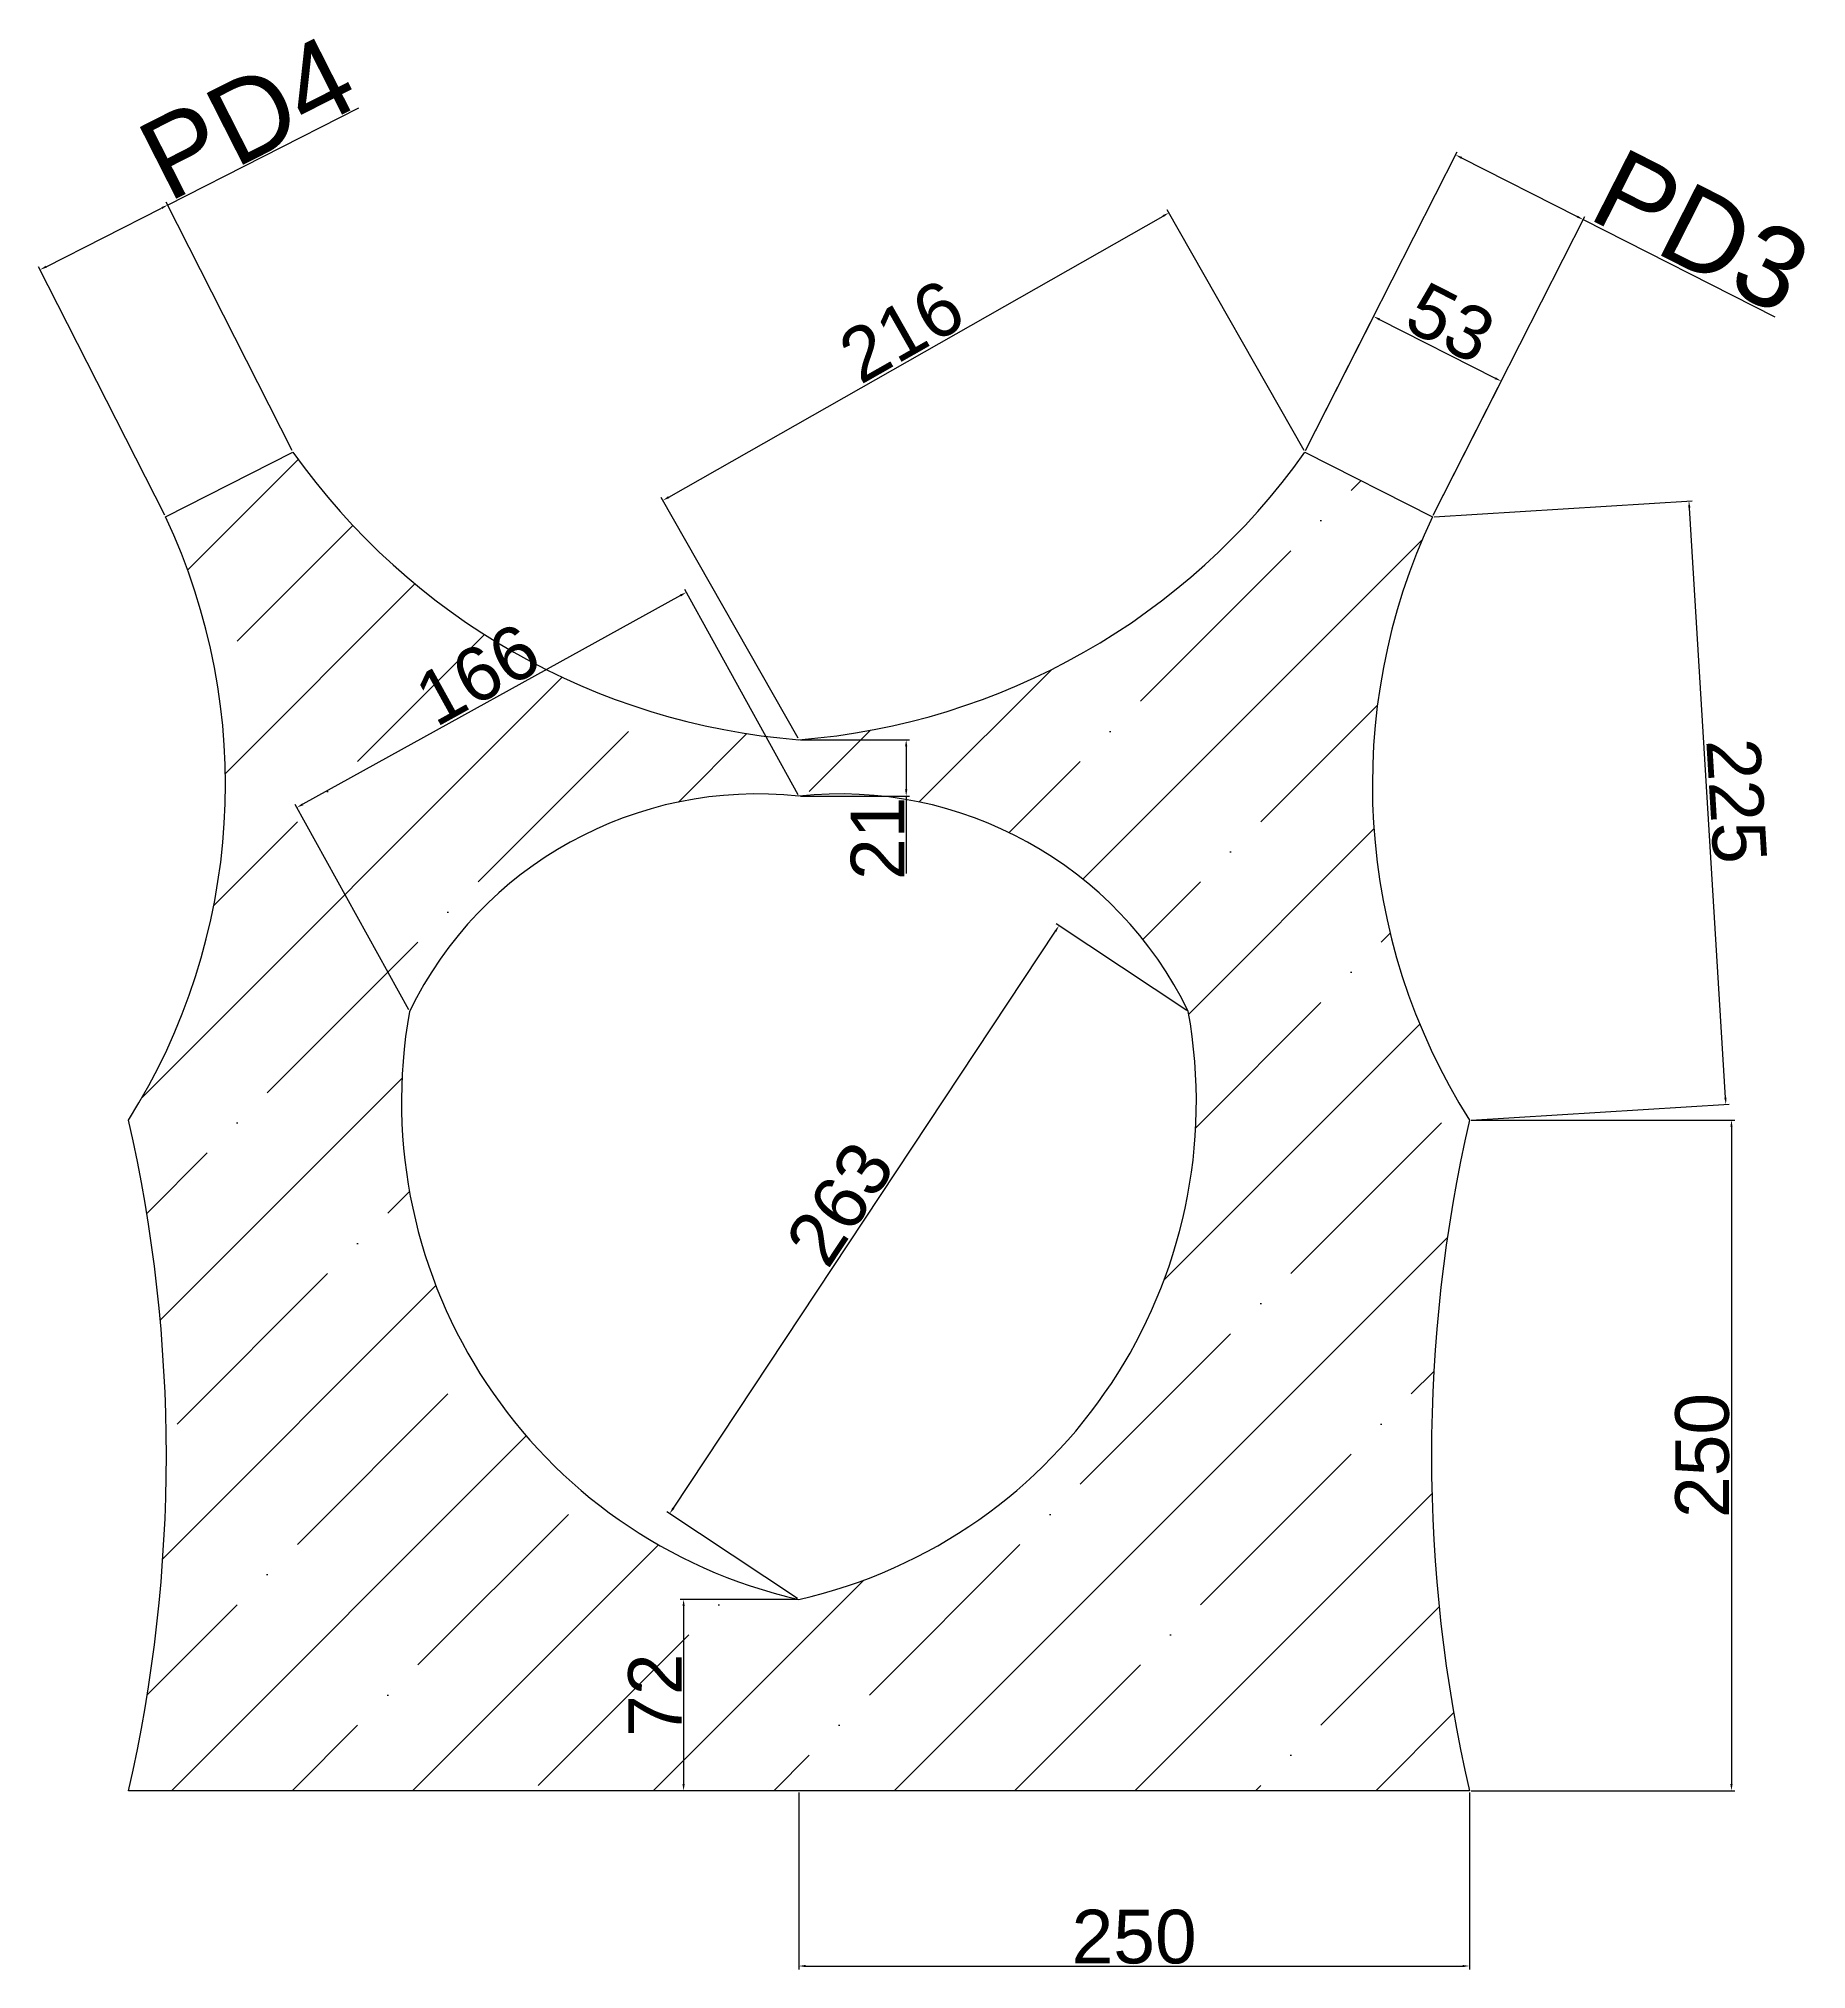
# Model space of a CAD drawing. Header units: millimetres. Extents: x 4 to 2684, y 338 to 1699.
# Drawn here: x 1172 to 1831, y 975 to 1695 of the extents above; entities that cross this region are included whole.
import ezdxf

# ---------------------------------------------------------------- set-up
doc = ezdxf.new("R2010")
doc.units = ezdxf.units.MM
for name, color, linetype in [('Layer1', 160, 'Continuous'), ('Layer2', 251, 'Continuous'), ('VG', 10, 'Continuous')]:
    doc.layers.add(name, color=color, linetype=linetype)
doc.styles.get("Standard").update_dxf_attribs({"font": 'arial.ttf'})
doc.dimstyles.new('ISO-25', dxfattribs={"dimtxt": 2.5, "dimasz": 2.5, "dimexe": 1.25, "dimexo": 0.625, "dimtad": 1, "dimtxsty": 'Standard', "dimcen": 2.5, "dimadec": 0, "dimazin": 0, "dimtfac": 1, "dimtmove": 0, "dimatfit": 3, "dimfxl": 1, "dimarcsym": 0})

# ---------------------------------------------------------------- blocks, each defined once
blk = doc.blocks.new('*D9')
at = {"layer": 'Defpoints', "color": 0, "transparency": 16777216}
for p in [(1600.7, 1332.51), (1407.29, 1145.24), (1455.5, 1113.31)]:
    blk.add_point(p, dxfattribs=at)
at = {"layer": 'Layer1', "color": 0, "lineweight": -2, "transparency": 16777216}
for p, q in [((1551.11, 1362.36), (1408.67, 1147.33)), ((1600.18, 1332.85), (1551.45, 1365.13)), ((1454.97, 1113.66), (1406.25, 1145.93))]:
    blk.add_line(p, q, dxfattribs=at)
at = {"layer": 'Layer1', "color": 0, "transparency": 16777216}
for points in [[(1550.77, 1362.59), (1551.46, 1362.13), (1552.49, 1364.44)], [(1408.32, 1147.56), (1409.02, 1147.1), (1407.29, 1145.24)]]:
    blk.add_solid(points, dxfattribs=at)
at = {"layer": 'Layer1', "color": 0, "transparency": 16777216, "insert": (1470.85, 1260.83), "char_height": 2.5, "attachment_point": 5, "rotation": 56.47792}
blk.add_mtext('{\\H8x;263}', dxfattribs=at)
blk = doc.blocks.new('*D11')
at = {"layer": 'Defpoints', "color": 0, "transparency": 16777216}
for p in [(1455.5, 1412.73), (1268.3, 1408.5), (1310.29, 1332.51)]:
    blk.add_point(p, dxfattribs=at)
at = {"layer": 'Layer1', "color": 0, "lineweight": -2, "transparency": 16777216}
for p, q in [((1455.19, 1413.28), (1412.91, 1489.82)), ((1411.32, 1487.52), (1270.49, 1409.71)), ((1309.99, 1333.06), (1267.7, 1409.6))]:
    blk.add_line(p, q, dxfattribs=at)
at = {"layer": 'Layer1', "color": 0, "transparency": 16777216}
for points in [[(1411.12, 1487.88), (1411.52, 1487.15), (1413.51, 1488.73)], [(1270.29, 1410.08), (1270.69, 1409.35), (1268.3, 1408.5)]]:
    blk.add_solid(points, dxfattribs=at)
at = {"layer": 'Layer1', "color": 0, "transparency": 16777216, "insert": (1335.67, 1458.1), "char_height": 2.5, "attachment_point": 5, "rotation": 28.91934}
blk.add_mtext('{\\H8x;166}', dxfattribs=at)
blk = doc.blocks.new('*D13')
at = {"layer": 'Defpoints', "color": 0, "transparency": 16777216}
for p in [(1593.48, 1630.2), (1644.17, 1541.01), (1455.5, 1433.78)]:
    blk.add_point(p, dxfattribs=at)
at = {"layer": 'Layer1', "color": 0, "lineweight": -2, "transparency": 16777216}
for p, q in [((1406.98, 1524.21), (1591.3, 1628.97)), ((1643.86, 1541.55), (1592.86, 1631.29)), ((1455.19, 1434.32), (1404.19, 1524.06))]:
    blk.add_line(p, q, dxfattribs=at)
at = {"layer": 'Layer1', "color": 0, "transparency": 16777216}
for points in [[(1591.1, 1629.33), (1591.51, 1628.61), (1593.48, 1630.2)], [(1406.77, 1524.57), (1407.18, 1523.85), (1404.8, 1522.97)]]:
    blk.add_solid(points, dxfattribs=at)
at = {"layer": 'Layer1', "color": 0, "transparency": 16777216, "insert": (1493.79, 1586.01), "char_height": 2.5, "attachment_point": 5, "rotation": 29.61105}
blk.add_mtext('{\\H8x;216}', dxfattribs=at)
blk = doc.blocks.new('*D15')
at = {"layer": 'Defpoints', "color": 0, "transparency": 16777216}
for p in [(1455.5, 1433.78), (1455.5, 1412.73), (1495.5, 1412.73)]:
    blk.add_point(p, dxfattribs=at)
at = {"layer": 'Layer1', "color": 0, "lineweight": -2, "transparency": 16777216}
for p, q in [((1456.12, 1433.78), (1496.75, 1433.78)), ((1495.5, 1431.28), (1495.5, 1415.23)), ((1456.12, 1412.73), (1496.75, 1412.73)), ((1495.5, 1412.73), (1495.5, 1383.85))]:
    blk.add_line(p, q, dxfattribs=at)
at = {"layer": 'Layer1', "color": 0, "transparency": 16777216}
for points in [[(1495.08, 1431.28), (1495.91, 1431.28), (1495.5, 1433.78)], [(1495.08, 1415.23), (1495.91, 1415.23), (1495.5, 1412.73)]]:
    blk.add_solid(points, dxfattribs=at)
at = {"layer": 'Layer1', "color": 0, "transparency": 16777216, "insert": (1484.83, 1397.04), "char_height": 2.5, "attachment_point": 5, "rotation": 90}
blk.add_mtext('{\\H8x;21}', dxfattribs=at)
blk = doc.blocks.new('*D16')
at = {"layer": 'Defpoints', "color": 0, "transparency": 16777216}
for p in [(1717.35, 1567.42), (1644.17, 1541.01), (1691.71, 1516.89)]:
    blk.add_point(p, dxfattribs=at)
at = {"layer": 'Layer1', "color": 0, "lineweight": -2, "transparency": 16777216}
for p, q in [((1644.45, 1541.57), (1670.38, 1592.66)), ((1672.04, 1590.41), (1715.13, 1568.55)), ((1691.99, 1517.44), (1717.92, 1568.53))]:
    blk.add_line(p, q, dxfattribs=at)
at = {"layer": 'Layer1', "color": 0, "transparency": 16777216}
for points in [[(1672.23, 1590.78), (1671.85, 1590.04), (1669.81, 1591.54)], [(1715.31, 1568.92), (1714.94, 1568.18), (1717.35, 1567.42)]]:
    blk.add_solid(points, dxfattribs=at)
at = {"layer": 'Layer1', "color": 0, "transparency": 16777216, "insert": (1698.49, 1589.15), "char_height": 2.5, "attachment_point": 5, "rotation": 333.09535}
blk.add_mtext('{\\H8x;53}', dxfattribs=at)
blk = doc.blocks.new('*D17')
at = {"layer": 'Defpoints', "color": 0, "transparency": 16777216}
for p in [(1455.5, 1041.98), (1705.49, 1041.98), (1705.49, 976.67)]:
    blk.add_point(p, dxfattribs=at)
at = {"layer": 'Layer1', "color": 0, "lineweight": -2, "transparency": 16777216}
for p, q in [((1455.5, 1041.35), (1455.5, 975.42)), ((1705.49, 1041.35), (1705.49, 975.42)), ((1458, 976.67), (1702.99, 976.67))]:
    blk.add_line(p, q, dxfattribs=at)
at = {"layer": 'Layer1', "color": 0, "transparency": 16777216}
for points in [[(1458, 977.08), (1458, 976.25), (1455.5, 976.67)], [(1702.99, 977.08), (1702.99, 976.25), (1705.49, 976.67)]]:
    blk.add_solid(points, dxfattribs=at)
at = {"layer": 'Layer1', "color": 0, "transparency": 16777216, "insert": (1580.49, 987.5), "char_height": 2.5, "width": 22.2306, "attachment_point": 5}
blk.add_mtext('{\\H8x;250}', dxfattribs=at)
blk = doc.blocks.new('*D18')
at = {"layer": 'Defpoints', "color": 0, "transparency": 16777216}
for p in [(1455.5, 1113.31), (1412.5, 1041.98), (1455.5, 1041.98)]:
    blk.add_point(p, dxfattribs=at)
at = {"layer": 'Layer1', "color": 0, "lineweight": -2, "transparency": 16777216}
for p, q in [((1454.87, 1113.31), (1411.25, 1113.31)), ((1412.5, 1110.81), (1412.5, 1044.48)), ((1454.87, 1041.98), (1411.25, 1041.98))]:
    blk.add_line(p, q, dxfattribs=at)
at = {"layer": 'Layer1', "color": 0, "transparency": 16777216}
for points in [[(1412.08, 1110.81), (1412.92, 1110.81), (1412.5, 1113.31)], [(1412.08, 1044.48), (1412.92, 1044.48), (1412.5, 1041.98)]]:
    blk.add_solid(points, dxfattribs=at)
at = {"layer": 'Layer1', "color": 0, "transparency": 16777216, "insert": (1401.83, 1077.64), "char_height": 2.5, "attachment_point": 5, "rotation": 90}
blk.add_mtext('{\\H8x;72}', dxfattribs=at)
blk = doc.blocks.new('*D19')
at = {"layer": 'Defpoints', "color": 0, "transparency": 16777216}
for p in [(1705.49, 1291.98), (1705.49, 1041.98), (1803.22, 1041.98)]:
    blk.add_point(p, dxfattribs=at)
at = {"layer": 'Layer1', "color": 0, "lineweight": -2, "transparency": 16777216}
for p, q in [((1706.11, 1291.98), (1804.47, 1291.98)), ((1803.22, 1289.48), (1803.22, 1044.48)), ((1706.11, 1041.98), (1804.47, 1041.98))]:
    blk.add_line(p, q, dxfattribs=at)
at = {"layer": 'Layer1', "color": 0, "transparency": 16777216}
for points in [[(1802.81, 1289.48), (1803.64, 1289.48), (1803.22, 1291.98)], [(1802.81, 1044.48), (1803.64, 1044.48), (1803.22, 1041.98)]]:
    blk.add_solid(points, dxfattribs=at)
at = {"layer": 'Layer1', "color": 0, "transparency": 16777216, "insert": (1792.39, 1166.98), "char_height": 2.5, "attachment_point": 5, "rotation": 90}
blk.add_mtext('{\\H8x;250}', dxfattribs=at)
blk = doc.blocks.new('*D20')
at = {"layer": 'Defpoints', "color": 0, "transparency": 16777216}
for p in [(1787.37, 1522.74), (1691.71, 1516.89), (1705.49, 1291.98)]:
    blk.add_point(p, dxfattribs=at)
at = {"layer": 'Layer1', "color": 0, "lineweight": -2, "transparency": 16777216}
for p, q in [((1692.34, 1516.92), (1788.61, 1522.82)), ((1800.99, 1300.33), (1787.52, 1520.25)), ((1706.11, 1292.01), (1802.39, 1297.91))]:
    blk.add_line(p, q, dxfattribs=at)
at = {"layer": 'Layer1', "color": 0, "transparency": 16777216}
for points in [[(1787.94, 1520.27), (1787.1, 1520.22), (1787.37, 1522.74)], [(1801.4, 1300.35), (1800.57, 1300.3), (1801.14, 1297.83)]]:
    blk.add_solid(points, dxfattribs=at)
at = {"layer": 'Layer1', "color": 0, "transparency": 16777216, "insert": (1805.07, 1410.95), "char_height": 2.5, "attachment_point": 5, "rotation": 273.50438}
blk.add_mtext('{\\H8x;225}', dxfattribs=at)
blk = doc.blocks.new('*D50')
at = {"layer": 'Defpoints', "color": 0, "transparency": 16777216}
for p in [(1220.1, 1633.08), (1266.82, 1541.01), (1219.28, 1516.89)]:
    blk.add_point(p, dxfattribs=at)
at = {"layer": 'Layer2', "color": 0, "lineweight": -2, "transparency": 16777216}
for p, q in [((1220.1, 1633.08), (1291.46, 1669.29)), ((1266.54, 1541.57), (1219.54, 1634.2)), ((1174.79, 1610.09), (1217.87, 1631.95)), ((1219, 1517.44), (1171.99, 1610.07))]:
    blk.add_line(p, q, dxfattribs=at)
at = {"layer": 'Layer2', "color": 0, "transparency": 16777216}
for points in [[(1217.68, 1632.32), (1218.06, 1631.58), (1220.1, 1633.08)], [(1174.6, 1610.46), (1174.98, 1609.72), (1172.56, 1608.96)]]:
    blk.add_solid(points, dxfattribs=at)
at = {"layer": 'Layer2', "color": 0, "transparency": 16777216, "insert": (1249.82, 1665.68), "char_height": 2.5, "attachment_point": 5, "rotation": 26.90465}
blk.add_mtext('{\\H12x;PD4}', dxfattribs=at)
blk = doc.blocks.new('*D51')
at = {"layer": 'Defpoints', "color": 0, "transparency": 16777216}
for p in [(1747.92, 1627.66), (1644.17, 1541.01), (1691.71, 1516.89)]:
    blk.add_point(p, dxfattribs=at)
at = {"layer": 'Layer2', "color": 0, "lineweight": -2, "transparency": 16777216}
for p, q in [((1644.45, 1541.57), (1700.94, 1652.9)), ((1702.61, 1650.65), (1745.69, 1628.79)), ((1691.99, 1517.44), (1748.49, 1628.77)), ((1747.92, 1627.66), (1819.39, 1591.39))]:
    blk.add_line(p, q, dxfattribs=at)
at = {"layer": 'Layer2', "color": 0, "transparency": 16777216}
for points in [[(1702.8, 1651.02), (1702.42, 1650.28), (1700.38, 1651.78)], [(1745.88, 1629.16), (1745.5, 1628.42), (1747.92, 1627.66)]]:
    blk.add_solid(points, dxfattribs=at)
at = {"layer": 'Layer2', "color": 0, "transparency": 16777216, "insert": (1791.99, 1623.18), "char_height": 2.5, "attachment_point": 5, "rotation": 333.09535}
blk.add_mtext('{\\H12x;PD3}', dxfattribs=at)

msp = doc.modelspace()

# ---------------------------------------------------------------- hatches: boundary and pattern name
at = {"layer": 'VG'}
h = msp.add_hatch(dxfattribs=at)
h.set_pattern_fill('ANSI35', color=256, scale=10)
h.paths.add_polyline_path([(1691.712, 1516.885), (1644.169, 1541.01, -0.2228195), (1455.495, 1433.78, -0.2228195), (1266.821, 1541.01), (1219.278, 1516.885, -0.2564231), (1205.505, 1291.976, -0.1130086), (1205.505, 1041.976), (1455.495, 1041.976), (1705.485, 1041.976, -0.1130086), (1705.485, 1291.976, -0.2564231)])
h.paths.add_polyline_path([(1455.495, 1412.731, -0.3163884), (1600.701, 1332.509, -0.4005766), (1455.495, 1113.311, -0.4005766), (1310.289, 1332.509, -0.3163884)], flags=16)
h.paths.add_polyline_path([(1277.855, 1125.075), (1277.855, 1207.853), (1229.784, 1207.853), (1229.784, 1125.075)], flags=24)
h.paths.add_polyline_path([(1649.985, 1127.817), (1649.985, 1210.595), (1601.913, 1210.595), (1601.913, 1127.817)], flags=24)

# ---------------------------------------------------------------- linework, layer by layer
for points in [[(1705.485, 1041.976), (1455.495, 1041.976), (1205.505, 1041.976, 0.1130086), (1205.505, 1291.976, 0.2564231), (1219.278, 1516.885), (1266.821, 1541.01, 0.2228195), (1455.495, 1433.78, 0.2228195), (1644.169, 1541.01), (1691.712, 1516.885, 0.2564231), (1705.485, 1291.976, 0.1130086)], [(1600.701, 1332.509, 0.3163884), (1455.495, 1412.731, 0.3163884), (1310.289, 1332.509, 0.4005766), (1455.495, 1113.311, 0.4005766)]]:
    msp.add_lwpolyline(points, format="xyb", close=True, dxfattribs=at)

# ---------------------------------------------------------------- dimensions: what is measured, and where the dimension line sits
at = {"layer": 'Layer1'}
for p1, p2, distance, text, picture, middle in [((1455.495, 1433.78), (1644.169, 1541.01), 102.592, '{\\H8x;216}', '*D13', (1493.786, 1586.009)), ((1644.169, 1541.01), (1691.712, 1516.885), 56.668, '{\\H8x;53}', '*D16', (1698.49, 1589.151)), ((1705.485, 1291.976), (1691.712, 1516.885), -95.835, '{\\H8x;225}', '*D20', (1805.07, 1410.951)), ((1455.495, 1412.731), (1310.289, 1332.509), -86.822, '{\\H8x;166}', '*D11', (1335.667, 1458.1)), ((1600.701, 1332.509), (1455.495, 1113.311), -57.825, '{\\H8x;263}', '*D9', (1470.851, 1260.832)), ((1705.485, 1291.976), (1705.485, 1041.976), 97.737, '{\\H8x;<>}', '*D19', (1792.385, 1166.976))]:
    dim = msp.add_aligned_dim(p1=p1, p2=p2, distance=distance, text=text, dimstyle='ISO-25', dxfattribs=at)
    dim.commit()
    dim.dimension.update_dxf_attribs({"geometry": picture, "text_midpoint": middle})
for base, p1, p2, text, picture, middle in [((1495.496, 1412.731), (1455.495, 1433.78), (1455.495, 1412.731), '{\\H8x;21}', '*D15', (1484.83, 1397.041)), ((1412.499, 1041.976), (1455.495, 1113.311), (1455.495, 1041.976), '{\\H8x;72}', '*D18', (1401.833, 1077.643))]:
    dim = msp.add_linear_dim(base=base, p1=p1, p2=p2, angle=90, text=text, dimstyle='ISO-25', dxfattribs=at)
    dim.commit()
    dim.dimension.update_dxf_attribs({"geometry": picture, "text_midpoint": middle})
dim = msp.add_linear_dim(base=(1705.485, 976.666), p1=(1455.495, 1041.976), p2=(1705.485, 1041.976), text='{\\H8x;250}', dimstyle='ISO-25', dxfattribs=at)
dim.commit()
dim.dimension.update_dxf_attribs({"geometry": '*D17', "text_midpoint": (1580.49, 987.502)})
at = {"layer": 'Layer2'}
for p1, p2, distance, text, picture, middle in [((1219.278, 1516.885), (1266.821, 1541.01), 103.246, '{\\H12x;PD4}', '*D50', (1249.825, 1665.684)), ((1644.169, 1541.01), (1691.712, 1516.885), 124.216, '{\\H12x;PD3}', '*D51', (1791.987, 1623.184))]:
    dim = msp.add_aligned_dim(p1=p1, p2=p2, distance=distance, text=text, dimstyle='ISO-25', dxfattribs=at)
    dim.commit()
    dim.dimension.update_dxf_attribs({"geometry": picture, "text_midpoint": middle})

doc.saveas('drawing.dxf')
